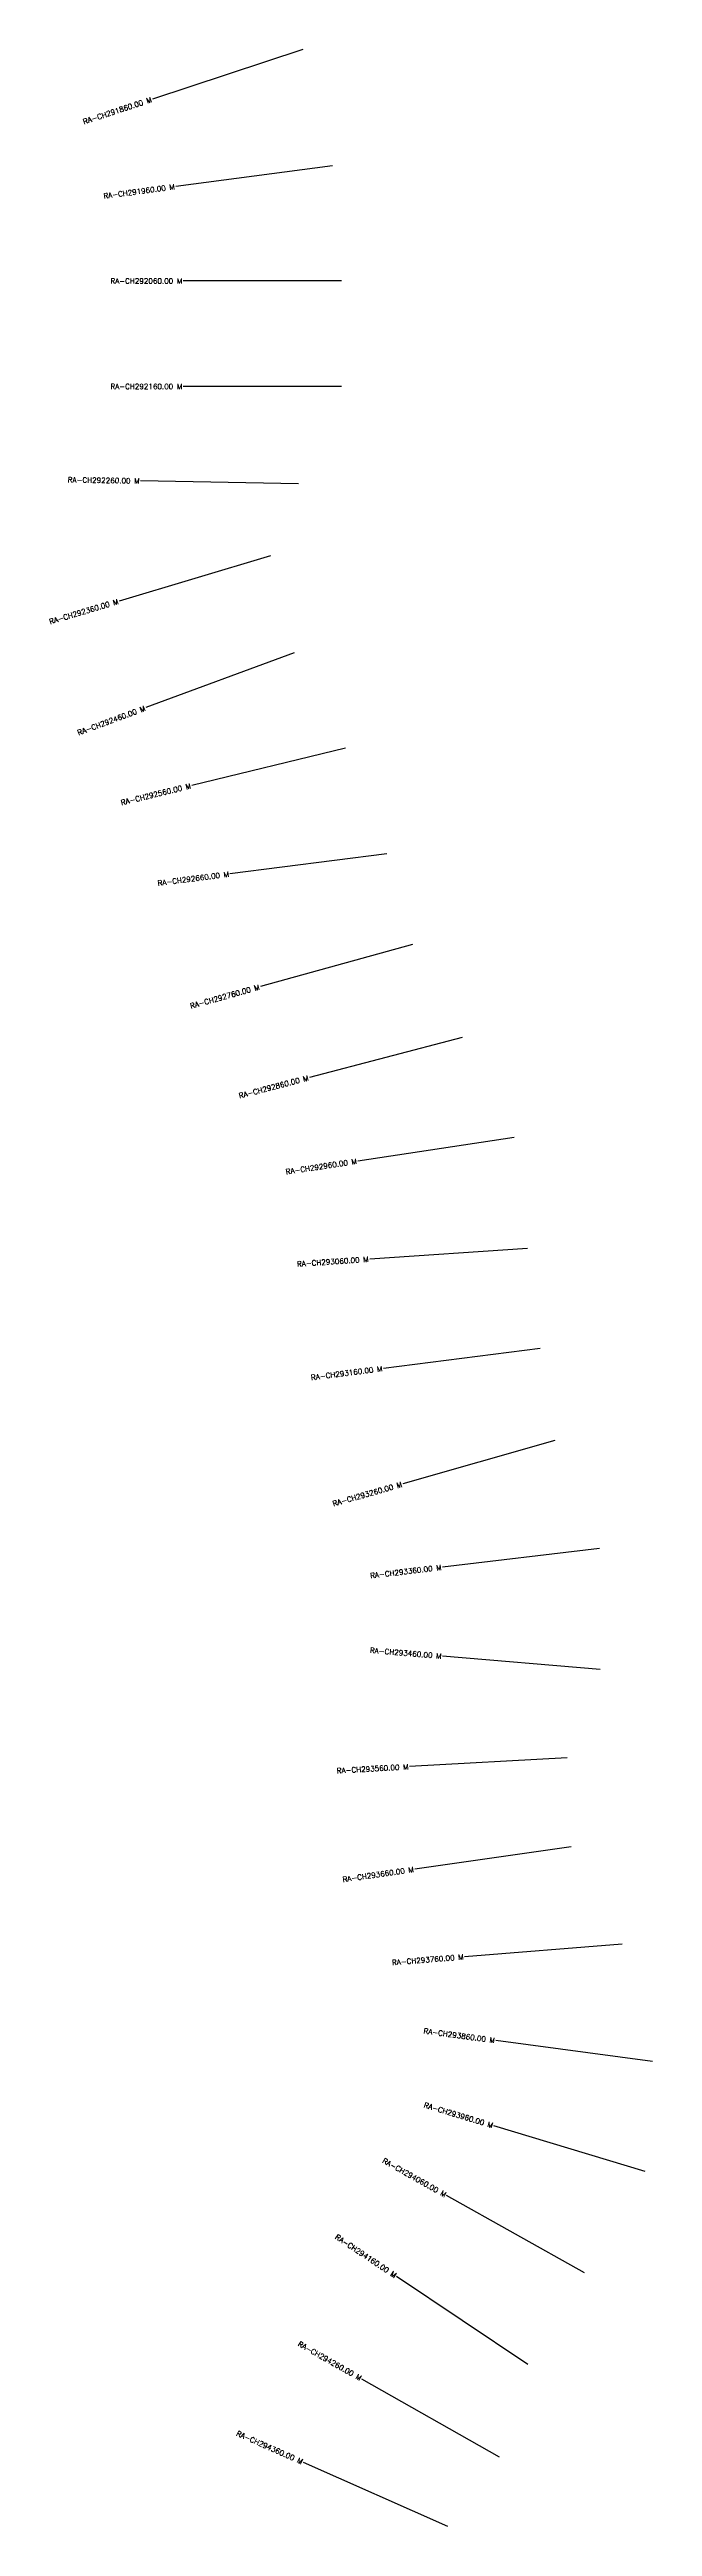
# Model space of a CAD drawing. Header units: metres. Extents: x 282038 to 297919, y 2018329 to 2021366.
# Drawn here: x 282038 to 282610, y 2018329 to 2020680 of the extents above; entities that cross this region are included whole.
import ezdxf
from ezdxf.enums import TextEntityAlignment as Align

# ---------------------------------------------------------------- set-up
doc = ezdxf.new("R2010")
doc.units = ezdxf.units.M
doc.layers.add('CS', color=134, linetype='Continuous')
doc.layers.add('CSMark', color=6, linetype='Continuous')
doc.styles.get("Standard").update_dxf_attribs({"font": 'simplex.shx'})

msp = doc.modelspace()

# ---------------------------------------------------------------- linework, layer by layer
at = {"layer": 'CS'}
for p, q in [((282277.8, 2020679.5), (282135.3, 2020632.5)), ((282306, 2020569.2), (282157.3, 2020549.5)), ((282314.5, 2020459.9), (282164.5, 2020459.9)), ((282314.5, 2020359.9), (282164.5, 2020359.9)), ((282274, 2020267.6), (282124, 2020270.2)), ((282247.4, 2020199.2), (282103.7, 2020156.2)), ((282269.8, 2020107.1), (282129.1, 2020055.1)), ((282318.3, 2020016.8), (282172.6, 2019981.2)), ((282357.6, 2019916.3), (282208.8, 2019897.3)), ((282382.2, 2019830.5), (282237.7, 2019790.4)), ((282429.3, 2019742), (282284.2, 2019704.2)), ((282478.6, 2019647.3), (282330.2, 2019624.9)), ((282491.1, 2019542), (282341.4, 2019531.8)), ((282503.2, 2019447.2), (282354.4, 2019428.2)), ((282517.1, 2019359.7), (282372.8, 2019318.6)), ((282559.5, 2019257.2), (282410.6, 2019239.6)), ((282560.1, 2019142.6), (282410.6, 2019155.1)), ((282528.9, 2019058.8), (282379.2, 2019050.4)), ((282532.6, 2018974.3), (282384.2, 2018953)), ((282581, 2018882), (282431.5, 2018870)), ((282609.8, 2018770.5), (282461.2, 2018790.5)), ((282602.8, 2018666.1), (282459.2, 2018709.5)), ((282545.3, 2018570), (282414.4, 2018643.4)), ((282491.6, 2018483.2), (282366.9, 2018566.5)), ((282464.6, 2018395.2), (282334.1, 2018469.2)), ((282415.7, 2018329.5), (282278.5, 2018390.2))]:
    msp.add_line(p, q, dxfattribs=at)

# ---------------------------------------------------------------- texts
at = {"layer": 'CSMark'}
for s, rotation, p in [('RA-CH291860.00 M', 18.2479, (282134.3, 2020632.2)), ('RA-CH291960.00 M', 7.5436, (282156.3, 2020549.4)), ('RA-CH292260.00 M', 359.0362, (282123, 2020270.2)), ('RA-CH292360.00 M', 16.6315, (282102.7, 2020156)), ('RA-CH292460.00 M', 20.2858, (282128.2, 2020054.7)), ('RA-CH292560.00 M', 13.7207, (282171.6, 2019981)), ('RA-CH292660.00 M', 7.2807, (282207.8, 2019897.2)), ('RA-CH292760.00 M', 15.5392, (282236.7, 2019790.1)), ('RA-CH292860.00 M', 14.5984, (282283.2, 2019703.9)), ('RA-CH292960.00 M', 8.5672, (282329.2, 2019624.8)), ('RA-CH293060.00 M', 3.8709, (282340.4, 2019531.8)), ('RA-CH293160.00 M', 7.27, (282353.4, 2019428.1)), ('RA-CH293260.00 M', 15.8871, (282371.9, 2019318.3)), ('RA-CH293360.00 M', 6.7543, (282409.6, 2019239.5)), ('RA-CH293460.00 M', 355.2175, (282409.6, 2019155.2)), ('RA-CH293560.00 M', 3.2316, (282378.2, 2019050.3)), ('RA-CH293660.00 M', 8.1638, (282383.2, 2018952.9)), ('RA-CH293760.00 M', 4.5717, (282430.5, 2018869.9)), ('RA-CH293860.00 M', 352.33, (282460.2, 2018790.6)), ('RA-CH293960.00 M', 343.2084, (282458.3, 2018709.8)), ('RA-CH294060.00 M', 330.7109, (282413.6, 2018643.8)), ('RA-CH294160.00 M', 326.2462, (282366.1, 2018567.1)), ('RA-CH294260.00 M', 330.4316, (282333.2, 2018469.7)), ('RA-CH294360.00 M', 336.1111, (282277.6, 2018390.6))]:
    msp.add_text(s, height=5, rotation=rotation, dxfattribs=at).set_placement(p, align=Align.MIDDLE_RIGHT)
for s, p in [('RA-CH292060.00 M', (282163.5, 2020459.9)), ('RA-CH292160.00 M', (282163.5, 2020359.9))]:
    msp.add_text(s, height=5, dxfattribs=at).set_placement(p, align=Align.MIDDLE_RIGHT)

doc.saveas('drawing.dxf')
